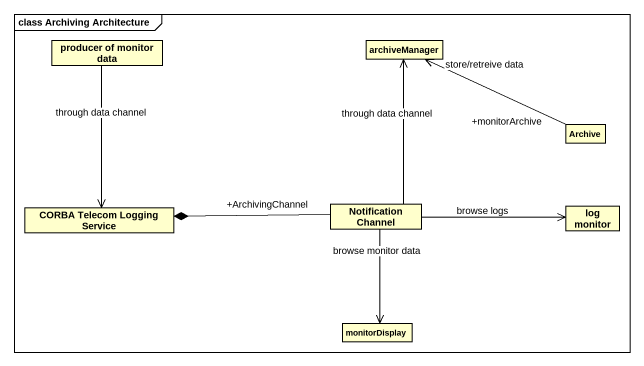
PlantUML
@startuml
mainframe class Archiving Architecture
hide circle
hide empty members
class "producer of monitor data" as producer_of_monitor_data #FFFFCC
class archiveManager #FFFFCC
class Archive #FFFFCC
class "CORBA Telecom Logging Service" as CORBA_Telecom_Logging #FFFFCC
class "Notification Channel" as Notification_Channel #FFFFCC
class "log monitor" as log_monitor #FFFFCC
class monitorDisplay #FFFFCC
producer_of_monitor_data --> CORBA_Telecom_Logging : through data channel
Archive "+monitorArchive" -left-> archiveManager : store/retreive data
CORBA_Telecom_Logging *-right- "+ArchivingChannel" Notification_Channel
Notification_Channel -up-> archiveManager : through data channel
Notification_Channel -right-> log_monitor : browse logs
Notification_Channel --> monitorDisplay : browse monitor data
@enduml
